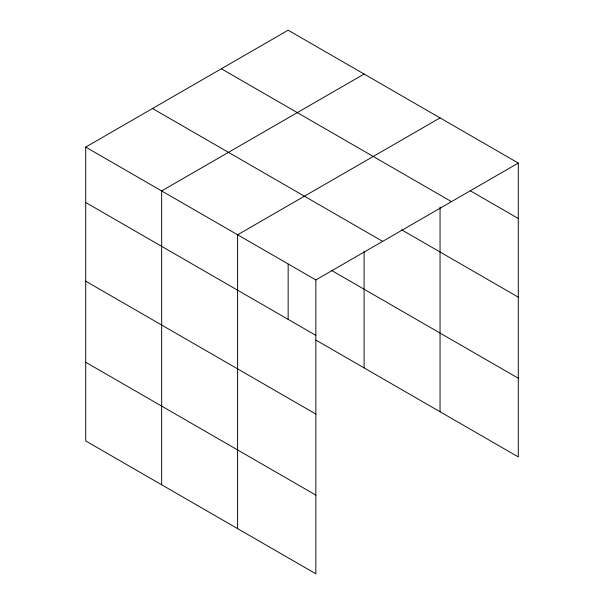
<?xml version="1.0" encoding="UTF-8"?>
<svg xmlns="http://www.w3.org/2000/svg" width="604" height="604" viewBox="0 0 604 604"><rect width="100%" height="100%" fill="white"/><g stroke="black" fill="none" stroke-linecap="round" stroke-linejoin="round"><path stroke-width="0.91" d="M315.847 414.05L315.847 279.946L85.708 147.082L85.708 440.935L315.847 573.8L315.847 414.05L85.708 281.177M440.044 207.036L440.044 411.747M315.915 340.082L518.292 456.918L518.292 163.065L288.153 30.2L85.708 147.082M364.099 74.05L161.653 190.924L161.653 484.778M440.044 117.893L237.599 234.775L237.599 528.628M315.847 279.946L518.292 163.065M470.199 190.721L518.292 218.489M221.343 68.773L451.482 201.638M401.66 229.837L518.292 297.168M152.518 108.509L382.657 241.373M331.43 270.358L518.292 378.24M85.708 202.499L315.847 335.363M85.708 362.249L315.847 495.114M364.099 251.513L364.099 367.896M288.153 264.107L288.153 319.373"/></g></svg>
